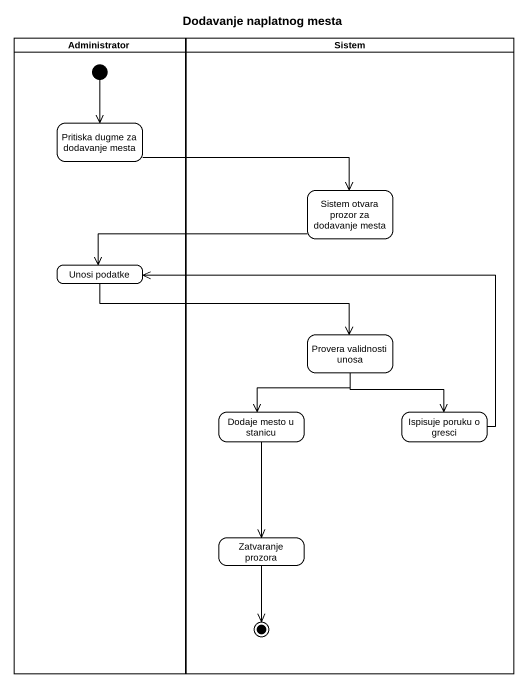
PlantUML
@startuml
title Dodavanje naplatnog mesta
hide empty description
state Administrator <<partition>> {
  state "Pritiska dugme za dodavanje mesta" as Pritiska_dugme_za_dodavanje
  state "Unosi podatke" as Unosi_podatke
  [*] --> Pritiska_dugme_za_dodavanje
}
state Sistem <<partition>> {
  state "Sistem otvara prozor za dodavanje mesta" as Sistem_otvara_prozor_za
  state "Provera validnosti unosa" as Provera_validnosti_unosa
  state "Dodaje mesto u stanicu" as Dodaje_mesto_u_stanicu
  state "Ispisuje poruku o gresci" as Ispisuje_poruku_o_gresci
  state "Zatvaranje prozora" as Zatvaranje_prozora
  Zatvaranje_prozora --> [*]
}
Pritiska_dugme_za_dodavanje -right-> Sistem_otvara_prozor_za
Sistem_otvara_prozor_za -left-> Unosi_podatke
Unosi_podatke -right-> Provera_validnosti_unosa
Provera_validnosti_unosa --> Dodaje_mesto_u_stanicu
Provera_validnosti_unosa --> Ispisuje_poruku_o_gresci
Dodaje_mesto_u_stanicu --> Zatvaranje_prozora
Ispisuje_poruku_o_gresci -left-> Unosi_podatke
@enduml
